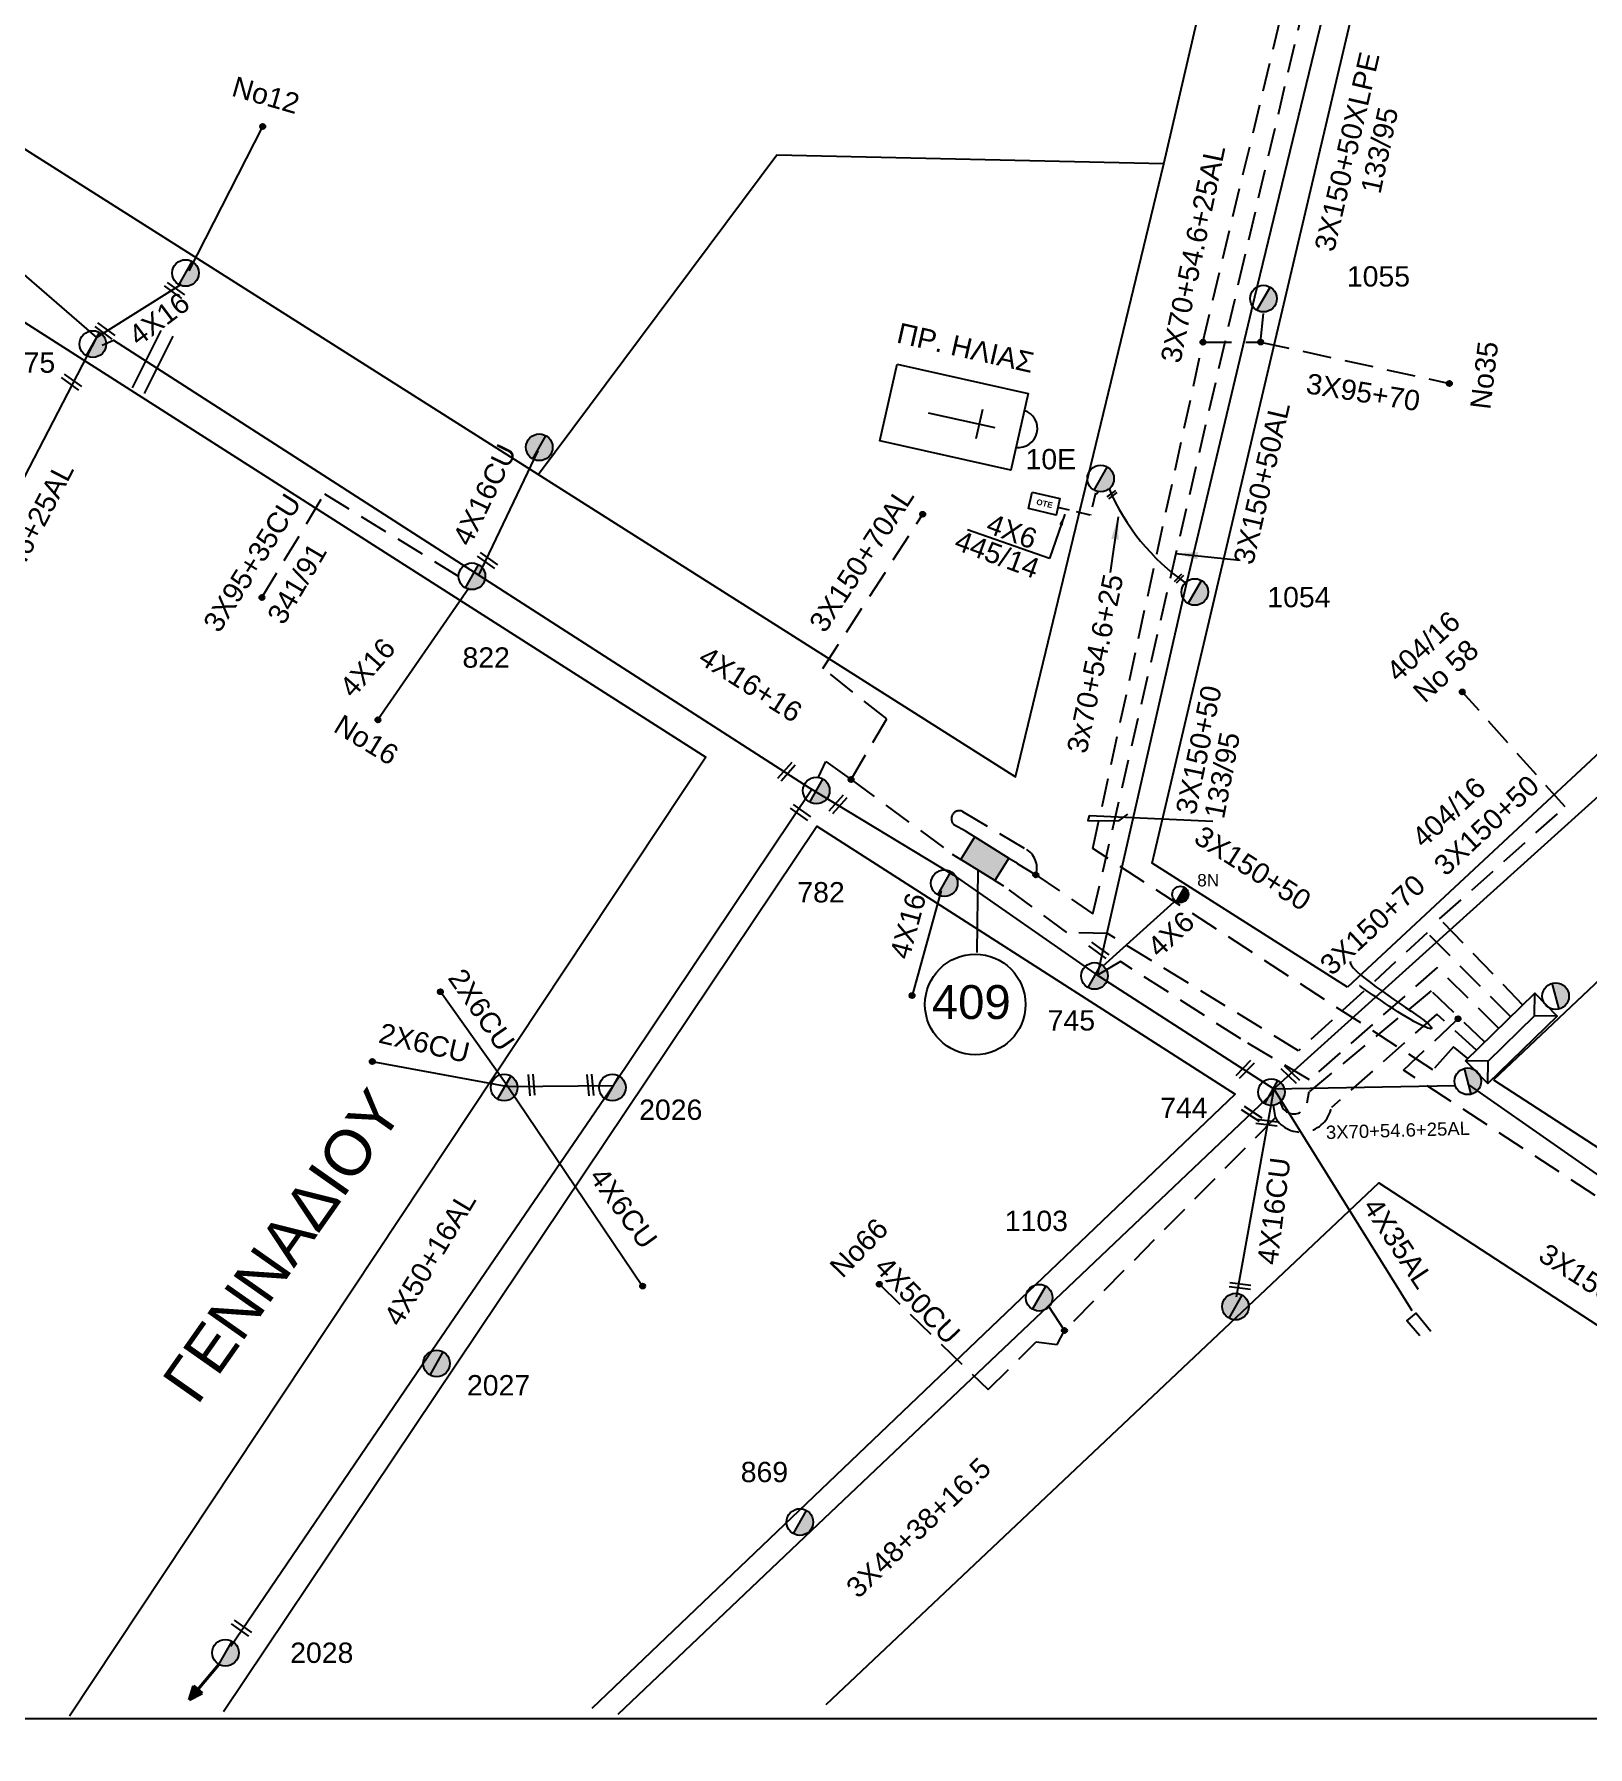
# Model space of a CAD drawing. Header units: millimetres. Extents: x 839 to 3144, y 747 to 1790.
# Drawn here: x 2200.2 to 2337.7, y 761.2 to 912.8 of the extents above; entities that cross this region are included whole.
import ezdxf
from ezdxf.enums import TextEntityAlignment as Align

# ---------------------------------------------------------------- set-up
doc = ezdxf.new("R2010")
doc.units = ezdxf.units.MM
doc.linetypes.add('DASHED', pattern=[19.05, 12.7, -6.35])
for name, color, linetype in [('Link Box 4 Διευθύνσεων', 7, 'Continuous'), ('Pillar OTE', 7, 'Continuous'), ('Γέφυρες Εναερίου Δικτύου', 7, 'DASHED'), ('Γυμνά εναέρια ΧΤ (3Φ)   4x16CU', 7, 'Continuous'), ('Γυμνά εναέρια ΧΤ (3Φ)   4x35AL', 7, 'Continuous'), ('Γυμνά εναέρια ΧΤ και ΦΟΠ (3Φ)   4x16+16AL', 7, 'Continuous'), ('Γυμνά εναέρια ΧΤ και ΦΟΠ (3Φ)   4x50+16AL', 7, 'Continuous'), ('Εναέρια παροχή ΧΤ 4x16', 7, 'SYN_LINE'), ('Επίτονοι', 7, 'Continuous'), ('Επιγραφές - Σχήματα', 7, 'Continuous'), ('Καλώδια ΧΤ   3x150+50AL', 7, 'DASHED'), ('Καλώδια ΧΤ   3x150+50ALXLPE', 7, 'DASHED'), ('Καλώδια ΧΤ   3x150+70AL', 7, 'DASHED'), ('Καλώδια ΧΤ   3x150AL+50CU', 7, 'DASHED'), ('Καλώδια ΧΤ   3x150AL+50XLPE', 7, 'DASHED'), ('Καλώδια ΧΤ   3x48+38+16.5', 7, 'DASHED'), ('Καλώδια ΧΤ   3x95+35CU', 7, 'DASHED'), ('Καλώδια ΧΤ   4x16AL', 7, 'DASHED'), ('Καλώδια ΧΤ   4x50CU', 7, 'DASHED'), ('Μηχανική τομή', 7, 'Continuous'), ('Στύλος Ξύλινος', 7, 'Continuous'), ('Στύλος Ξύλινος @ 1', 7, 'Continuous'), ('Στύλος ΦΜ', 7, 'Continuous'), ('Στύλος ΦΜ @ 1', 7, 'Continuous'), ('Συνδέσεις', 7, 'Continuous'), ('Συνεστραμμένα ΧΤ   3x70+54.6+25AL', 7, 'SYN_LINE'), ('Τομή', 7, 'Continuous'), ('Υποσταθμός εναέριος 2 στύλων', 7, 'Continuous'), ('Υποσταθμός πόλεως', 7, 'Continuous'), ('Υπόβαθρο ΔΕΗ', 7, 'Continuous'), ('Υπόγεια καλώδια Παροχών ΧΤ   4x6', 7, 'DASHED')]:
    doc.layers.add(name, color=color, linetype=linetype)
doc.styles.get("Standard").update_dxf_attribs({"font": 'ARIAL.TTF'})
doc.linetypes.add('SYN_LINE', pattern='A,0.5,-0.0001,["/\\/\\/\\/",Standard,S=0.1,R=0,X=0,Y=-0.05],-0.25', length=0.7501)
doc.dimstyles.new('ISO-25', dxfattribs={"dimtxt": 2.5, "dimasz": 2.5, "dimexe": 1.25, "dimexo": 0.625, "dimtad": 1, "dimtxsty": 'Standard', "dimcen": 2.5, "dimadec": 0, "dimazin": 0, "dimtfac": 1, "dimtmove": 0, "dimatfit": 3, "dimfxl": 1, "dimarcsym": 0})

# ---------------------------------------------------------------- blocks, each defined once
blk = doc.blocks.new('ΥΠΑΡΧΩΝ ΤΣΙΜΕΝΤΕΝΙΟΣ ΣΤΥΛΟΣ')
at = {"layer": 'Στύλος ΦΜ'}
blk.add_hatch(color=7, dxfattribs=at).paths.add_polyline_path([(-1.29, -2.28, 0.574793), (2.62, 0, 0.268822), (1.3, 2.27)])
at = {"layer": 'Στύλος ΦΜ', "color": 7}
blk.add_line((-1.29, -2.28), (1.3, 2.27), dxfattribs=at)
blk.add_circle((0, 0), 2.62, dxfattribs=at)
at = {"layer": 'Στύλος ΦΜ', "flags": 4}
for tag, p in [('ΑΡΙΘΜΟΣ', (-4.68, 8.05)), ('ΤΥΠΟΣ', (-4.91, 3.03))]:
    blk.add_attdef(tag, p, '', height=4, dxfattribs=at)
blk = doc.blocks.new('ΤΟΜΗ')
at = {"layer": 'Τομή', "ltscale": 40}
for p, q in [((-5.68, 0), (5.68, 0)), ((5.68, -2.33), (-5.68, -2.33))]:
    blk.add_line(p, q, dxfattribs=at)
blk = doc.blocks.new('ΕΠΙΤΟΝΟΣ')
at = {"layer": 'Επίτονοι', "lineweight": 40, "ltscale": 40}
blk.add_hatch(color=256, dxfattribs=at).paths.add_polyline_path([(-1.13, 6.47), (0, 9.1), (1.13, 6.47)])
for p, q in [((-1.13, 6.47), (0, 9.1)), ((0, 9.1), (1.13, 6.47)), ((1.13, 6.47), (-1.13, 6.47)), ((-1.13, 6.47), (0, 6.47)), ((0, 6.47), (0, 0))]:
    blk.add_line(p, q, dxfattribs=at)
blk = doc.blocks.new('ΥΠΟΣΤΑΘΜΟΣ ΕΝΑΕΡΙΟΣ ΕΠΙ 2 ΣΤΥΛΩΝ')
at = {"layer": 'Υποσταθμός εναέριος 2 στύλων', "linetype": 'Continuous'}
for points in [[(-11.97, -2.11, 0.574793), (-8.45, -0.07, 0.268822), (-9.64, 1.98)], [(9.68, -2.15, 0.574793), (13.19, -0.1, 0.268822), (12.01, 1.95)]]:
    blk.add_hatch(color=256, dxfattribs=at).paths.add_polyline_path(points)
for p, q in [((-11.97, -2.11), (-9.64, 1.98)), ((9.68, -2.15), (12.01, 1.95))]:
    blk.add_line(p, q, dxfattribs=at)
for centre in [(-10.81, -0.07), (10.84, -0.1)]:
    blk.add_circle(centre, 2.36, dxfattribs=at)
at = {"layer": 'Υποσταθμός πόλεως', "linetype": 'Continuous', "ltscale": 40}
blk.add_lwpolyline([(-8.57, 2.82), (8.57, 2.82), (8.57, -2.82), (-8.57, -2.82)], close=True, dxfattribs=at)
for points in [[(-5.75, 0), (-8.57, 2.82)], [(-8.57, -2.82), (-5.75, 0)], [(-5.75, 0), (5.75, 0)], [(5.75, 0), (8.57, 2.82)], [(8.57, -2.82), (5.75, 0)]]:
    blk.add_lwpolyline(points, dxfattribs=at)
at = {"layer": 'Υποσταθμός εναέριος 2 στύλων', "ltscale": 40, "flags": 1}
for tag, p in [('ΜΕΤΑΣΧΗΜΑΤΙΣΜΟΣ', (14.09, 2.51)), ('ΙΣΧΥΣ', (14.07, -0.28)), ('ΑΡΙΘΜΟΣ', (14.19, -3))]:
    blk.add_attdef(tag, p, '', height=1.8, dxfattribs=at)
blk = doc.blocks.new('LINK BOX 4 ΑΝΑΧΩΡΗΣΕΩΝ')
at = {"layer": 'Link Box 4 Διευθύνσεων', "ltscale": 40}
blk.add_hatch(color=256, dxfattribs=at).paths.add_polyline_path([(-3.54, 0), (-3.54, -4.67), (3.54, -4.67), (3.54, 0)])
for p, q in [((-3.54, 0), (-5.33, 0)), ((5.33, 0), (3.54, 0)), ((-3.54, -4.67), (-5.33, -4.67)), ((5.33, -4.67), (3.54, -4.67))]:
    blk.add_line(p, q, dxfattribs=at)
blk.add_lwpolyline([(-3.54, -4.67), (-3.54, 0), (3.54, 0), (3.54, -4.67)], close=True, dxfattribs=at)
blk = doc.blocks.new('ΜΗΧΑΝΙΚΗ ΤΟΜΗ')
at = {"layer": 'Μηχανική τομή', "ltscale": 40}
for p, q in [((-1.89, 0.78), (1.89, 0.78)), ((1.89, 0), (-1.89, 0))]:
    blk.add_line(p, q, dxfattribs=at)
blk = doc.blocks.new('A$C3F94617C')
at = {"layer": 'Μηχανική τομή', "xscale": 0.5, "yscale": 0.5, "zscale": 0.5}
blk.add_blockref('ΜΗΧΑΝΙΚΗ ΤΟΜΗ', (0.95, 0), dxfattribs=at)
blk = doc.blocks.new('ΥΠΑΡΧΩΝ ΞΥΛΙΝΟΣ ΣΤΥΛΟΣ')
at = {"layer": 'Στύλος Ξύλινος'}
h = blk.add_hatch(color=7, dxfattribs=at)
h.paths.add_polyline_path([(-2.62, 0, 0.270008), (-1.29, -2.28), (1.3, 2.27, 0.576266)])
h.paths.add_polyline_path([(-1.29, -2.28, 0.574793), (2.62, 0, 0.268822), (1.3, 2.27)])
at = {"layer": 'Στύλος Ξύλινος', "color": 7}
blk.add_line((-1.29, -2.28), (1.3, 2.27), dxfattribs=at)
blk.add_circle((0, 0), 2.62, dxfattribs=at)
at = {"layer": 'Στύλος Ξύλινος', "flags": 4}
for tag, p in [('ΑΡΙΘΜΟΣ', (-4.91, 8.6)), ('ΤΥΠΟΣ', (-4.85, 3.39))]:
    blk.add_attdef(tag, p, '', height=4, dxfattribs=at)
blk = doc.blocks.new('_ΣΥΝΔΕΣΗ')
at = {"layer": 'Συνδέσεις', "linetype": 'SYN_LINE', "ltscale": 40}
blk.add_hatch(color=256, dxfattribs=at).paths.add_polyline_path([(0.5, -0.01, 1), (-0.5, -0.01, 1)])
at = {"layer": 'Συνδέσεις'}
blk.add_circle((0, -0.01), 0.5, dxfattribs=at)
blk = doc.blocks.new('PILLAR ΟΤΕ')
at = {"layer": 'Pillar OTE', "ltscale": 40}
blk.add_lwpolyline([(-3.31, 2.02), (3.39, 2.02), (3.39, -1.99), (-3.31, -1.99)], close=True, dxfattribs=at)
at = {"layer": 'Pillar OTE', "insert": (-1.81, 0.71), "char_height": 1.3575, "width": 109.961, "attachment_point": 1}
blk.add_mtext('{\\fArial|b1|i0|c161|p34;OTE}', dxfattribs=at)

msp = doc.modelspace()

# ---------------------------------------------------------------- linework, layer by layer
at = {"layer": 'Γέφυρες Εναερίου Δικτύου', "color": 6, "linetype": 'Continuous', "ltscale": 0.2}
msp.add_lwpolyline([(2309.89, 819.47), (2349.15, 854.84), (2383.87, 903.2)], dxfattribs=at)
at = {"layer": 'Γέφυρες Εναερίου Δικτύου', "color": 30, "ltscale": 0.2}
for points in [[(2303.62, 885.57), (2308.73, 885.58), (2309.03, 888.45)], [(2308.73, 885.58), (2325.44, 881.91)]]:
    msp.add_lwpolyline(points, dxfattribs=at)
at = {"layer": 'Γέφυρες Εναερίου Δικτύου', "color": 85, "ltscale": 0.2}
for points in [[(2269.59, 847.05), (2270.24, 848.46), (2272.48, 846.85), (2281.43, 840.25)], [(2330.86, 825.83), (2323.48, 833.27), (2312.08, 822.84), (2295.18, 833.21), (2291.58, 833.31), (2285.96, 837.45)]]:
    msp.add_lwpolyline(points, dxfattribs=at)
at = {"layer": 'Γέφυρες Εναερίου Δικτύου', "color": 133, "ltscale": 0.2}
msp.add_lwpolyline([(2329.82, 824.82), (2324.34, 830.2), (2313.05, 820.27), (2306.97, 823.89), (2296.32, 830.74), (2294.29, 829.52)], dxfattribs=at)
at = {"layer": 'Γέφυρες Εναερίου Δικτύου', "color": 85, "linetype": 'SYN_LINE', "ltscale": 10}
for points in [[(2242.1, 819.67), (2236.14, 828.07)], [(2242.1, 819.67), (2251.42, 819.77)]]:
    msp.add_lwpolyline(points, dxfattribs=at)
at = {"layer": 'Γέφυρες Εναερίου Δικτύου', "color": 2, "ltscale": 0.2}
msp.add_lwpolyline([(2328.56, 823.59), (2323.82, 828.15), (2313, 819.2), (2312.81, 818.19, -0.93785), (2310.5, 818.48)], format="xyb", dxfattribs=at)
at = {"layer": 'Γέφυρες Εναερίου Δικτύου', "color": 151, "ltscale": 0.2}
msp.add_lwpolyline([(2327.84, 822.9), (2324.32, 826.08), (2314.99, 817.81), (2314.99, 817.81, -0.682677), (2310.03, 816.92)], format="xyb", dxfattribs=at)
at = {"layer": 'Γέφυρες Εναερίου Δικτύου', "color": 85, "linetype": 'SYN_LINE', "ltscale": 15}
for points in [[(2230.1, 821.89), (2242.1, 819.67)], [(2242.1, 819.67), (2254.02, 802.01)]]:
    msp.add_lwpolyline(points, dxfattribs=at)
at = {"layer": 'Γέφυρες Εναερίου Δικτύου', "color": 6, "linetype": 'SYN_LINE', "ltscale": 15}
msp.add_lwpolyline([(2309.89, 819.47), (2325.95, 819.76)], dxfattribs=at)
at = {"layer": 'Γέφυρες Εναερίου Δικτύου', "color": 151, "ltscale": 0.2}
msp.add_lwpolyline([(2310.03, 816.92), (2291.38, 798.08)], dxfattribs=at)
at = {"layer": 'Γυμνά εναέρια ΧΤ (3Φ)   4x16CU', "color": 2, "linetype": 'SYN_LINE', "ltscale": 15}
msp.add_lwpolyline([(2239.53, 864.94), (2244.79, 875.95)], dxfattribs=at)
at = {"layer": 'Γυμνά εναέρια ΧΤ (3Φ)   4x16CU', "color": 2, "ltscale": 0.2}
msp.add_lwpolyline([(2309.89, 819.47), (2306.56, 801.02)], dxfattribs=at)
at = {"layer": 'Γυμνά εναέρια ΧΤ (3Φ)   4x35AL', "color": 2, "linetype": 'SYN_LINE', "ltscale": 20}
msp.add_lwpolyline([(2309.89, 819.47), (2322.1, 799.86)], dxfattribs=at)
at = {"layer": 'Γυμνά εναέρια ΧΤ και ΦΟΠ (3Φ)   4x16+16AL', "color": 2, "ltscale": 0.2}
msp.add_lwpolyline([(2206.18, 885.3), (2207.2, 885.74), (2239.19, 865.16), (2268.75, 846.14), (2281.52, 838.4), (2294.04, 829.68), (2309.89, 819.47)], dxfattribs=at)
at = {"layer": 'Γυμνά εναέρια ΧΤ και ΦΟΠ (3Φ)   4x50+16AL', "color": 85, "ltscale": 0.2}
msp.add_lwpolyline([(2217.59, 770.12), (2235, 795.77), (2251.42, 819.77), (2269.01, 845.99)], dxfattribs=at)
at = {"layer": 'Εναέρια παροχή ΧΤ 4x16', "color": 2, "linetype": 'SYN_LINE', "ltscale": 10}
msp.add_line((2294.76, 830.34), (2301.07, 836.03), dxfattribs=at)
at = {"layer": 'Εναέρια παροχή ΧΤ 4x16', "color": 85, "ltscale": 15}
msp.add_lwpolyline([(2213.9, 891.88), (2220.41, 904.66)], dxfattribs=at)
at = {"layer": 'Εναέρια παροχή ΧΤ 4x16', "color": 85, "ltscale": 20}
msp.add_lwpolyline([(2205.7, 885.97), (2213.21, 890.71)], dxfattribs=at)
at = {"layer": 'Εναέρια παροχή ΧΤ 4x16', "color": 2, "linetype": 'SYN_LINE', "ltscale": 15}
msp.add_lwpolyline([(2238.65, 863.78), (2230.6, 852.14)], dxfattribs=at)
at = {"layer": 'Επιγραφές - Σχήματα', "linetype": 'Continuous', "ltscale": 0.2}
for p, q in [((2285.24, 877.98), (2279.34, 879.29)), ((2284.1, 879.6), (2283.52, 877.02)), ((2283.7, 838.85), (2283.61, 831.54))]:
    msp.add_line(p, q, dxfattribs=at)
at = {"layer": 'Επιγραφές - Σχήματα', "color": 151, "ltscale": 0.2}
msp.add_line((2310.03, 816.92), (2309.86, 818.01), dxfattribs=at)
at = {"layer": 'Επιγραφές - Σχήματα'}
msp.add_lwpolyline([(875.79, 1777.39), (2904.25, 1777.39), (2904.25, 763.69), (875.79, 763.69)], close=True, dxfattribs=at)
at = {"layer": 'Επιγραφές - Σχήματα', "linetype": 'Continuous', "ltscale": 0.2}
msp.add_lwpolyline([(2276.56, 883.61), (2288.14, 881.01), (2286.62, 874.23), (2275.03, 876.83)], close=True, dxfattribs=at)
for points in [[(2304.51, 843.13), (2293.55, 843.65), (2293.42, 843.22), (2296.19, 843.19), (2296.96, 843.78)], [(2322.81, 797.6), (2321.66, 798.92), (2322.48, 799.6), (2323.79, 798.03)]]:
    msp.add_lwpolyline(points, dxfattribs=at)
msp.add_circle((2283.47, 826.94), 4.45, dxfattribs=at)
msp.add_arc((2287.29, 877.92), 1.68, 262.5218, 72.1745, dxfattribs=at)
at = {"layer": 'Καλώδια ΧΤ   3x150+50AL', "color": 30, "ltscale": 0.2}
msp.add_lwpolyline([(2327.07, 822.14), (2325.8, 823.19), (2323.97, 821.14), (2293.88, 840.73), (2303.62, 885.57), (2314.34, 930.37), (2318.56, 929.79), (2319, 932.7)], dxfattribs=at)
at = {"layer": 'Καλώδια ΧΤ   3x150+50AL', "color": 2, "ltscale": 0.2}
msp.add_lwpolyline([(2458.87, 808.06), (2459.72, 805.63), (2422.58, 791.97), (2414.79, 789.19), (2414.63, 788.58, -0.886478), (2410.61, 789.13), (2405.33, 787.46), (2404.84, 786.18, -0.665936), (2401.42, 786.07), (2387.39, 780.69, -0.200414), (2381.56, 780.87), (2379.83, 782.97), (2321.37, 821.11), (2326.2, 825.67)], format="xyb", dxfattribs=at)
at = {"layer": 'Καλώδια ΧΤ   3x150+70AL', "color": 85, "ltscale": 0.2}
msp.add_lwpolyline([(2272.48, 846.85), (2275.63, 852.22), (2269.99, 856.69), (2278.82, 870.33)], dxfattribs=at)
at = {"layer": 'Καλώδια ΧΤ   3x150AL+50CU', "color": 85, "ltscale": 0.2}
msp.add_lwpolyline([(2287.19, 839.43), (2288.83, 838.42), (2293.89, 834.97), (2306.81, 890.92), (2317.06, 934.56)], dxfattribs=at)
at = {"layer": 'Καλώδια ΧΤ   3x150AL+50CU', "linetype": 'DASHED', "ltscale": 0.2}
msp.add_lwpolyline([(2293.15, 872.42), (2292.68, 870.48)], dxfattribs=at)
at = {"layer": 'Καλώδια ΧΤ   3x150AL+50CU', "color": 85, "ltscale": 0.2}
msp.add_lwpolyline([(2282.66, 842.24), (2281.58, 842.85, -0.84213), (2282.35, 844.03), (2287.9, 840.73, -0.363447), (2288.83, 838.42, -5.820475)], format="xyb", dxfattribs=at)
at = {"layer": 'Καλώδια ΧΤ   3x150AL+50XLPE', "color": 5, "linetype": 'DASHED', "ltscale": 0.2}
msp.add_lwpolyline([(2331.95, 826.89), (2324.57, 834.52), (2335.67, 844.42), (2326.58, 854.61)], dxfattribs=at)
at = {"layer": 'Καλώδια ΧΤ   3x48+38+16.5', "color": 151, "linetype": 'Continuous', "ltscale": 0.2}
msp.add_lwpolyline([(2251.87, 764.12), (2268.96, 780.37), (2289.96, 800.26), (2309.82, 819.11)], dxfattribs=at)
at = {"layer": 'Καλώδια ΧΤ   3x95+35CU', "color": 2, "ltscale": 0.2}
msp.add_lwpolyline([(2220.33, 862.97), (2225.87, 872.14), (2238.28, 864.51)], dxfattribs=at)
at = {"layer": 'Καλώδια ΧΤ   4x16AL', "color": 7, "linetype": 'SYN_LINE', "ltscale": 10}
msp.add_line((2280.45, 837.02), (2277.87, 827.73), dxfattribs=at)
at = {"layer": 'Καλώδια ΧΤ   4x50CU', "color": 151, "ltscale": 0.2}
msp.add_lwpolyline([(2274.98, 802.17), (2284.61, 792.85), (2288.87, 797.07), (2290.72, 796.85), (2291.38, 798.08), (2289.92, 800.32)], dxfattribs=at)
at = {"layer": 'Συνεστραμμένα ΧΤ   3x70+54.6+25AL', "color": 133, "ltscale": 20}
msp.add_lwpolyline([(2294.29, 829.52), (2302.22, 864.41), (2308.21, 889.59), (2318.57, 932.3), (2328.38, 974.38), (2333, 994.19), (2338.71, 1017.06), (2345.58, 1047.25)], dxfattribs=at)
at = {"layer": 'Συνεστραμμένα ΧΤ   3x70+54.6+25AL', "color": 85, "ltscale": 20}
msp.add_lwpolyline([(2180, 908.22), (2205.7, 885.97), (2195.41, 866.2)], dxfattribs=at)
at = {"layer": 'Συνεστραμμένα ΧΤ   3x70+54.6+25AL', "color": 1, "ltscale": 20}
msp.add_lwpolyline([(2327.19, 819.79), (2351.52, 802.8), (2351.52, 802.8), (2381.87, 783.84), (2394.27, 772.71), (2376.47, 761.23)], dxfattribs=at)
at = {"layer": 'Συνεστραμμένα ΧΤ   3x70+54.6+25AL', "color": 133, "linetype": 'SYN_LINE', "ltscale": 10}
msp.add_arc((2313.39, 880.34), 19.67, 203.2339, 234.8114, dxfattribs=at)
at = {"layer": 'Υπόβαθρο ΔΕΗ'}
for points in [[(2316.43, 828.48), (2299.13, 839.46), (2316.64, 913.86), (2341.49, 1018.78), (2355.3, 1079.36), (2413.77, 1084.85), (2482.99, 1092.53), (2498.16, 1083.75), (2456.16, 1017.18), (2393.75, 922.22), (2353.85, 863.34), (2316.43, 828.48)], [(2300.15, 901.35), (2323.77, 1003.03), (2302.62, 1007.95)], [(2110.12, 764.14), (2062.72, 800.9), (2103.32, 889.71), (2133.48, 956.79), (2141.86, 953.45), (2161.51, 923.18), (2191.33, 892.41), (2259.62, 848.82), (2203.29, 763.95)], [(2171.91, 931.43), (2197.96, 903.54), (2287.02, 847.1), (2300.15, 901.35), (2265.91, 902.13), (2244.82, 873.84)], [(2329.35, 820.26), (2387.14, 782.75), (2472.21, 814.65), (2476.88, 822.06), (2379.67, 874.79), (2367.18, 856), (2329.35, 820.26)], [(2290.03, 866.43), (2282.78, 868.96)], [(2216.92, 764.36), (2269.45, 842.72), (2306.48, 819), (2249.53, 764.62)], [(2270.26, 764.97), (2319.18, 811.14), (2366.26, 780.5), (2367.49, 771.92), (2356.3, 764.63)]]:
    msp.add_lwpolyline(points, dxfattribs=at)
msp.add_open_spline([(2316.67, 830.75), (2316.33, 830.04), (2325.66, 824.24), (2322.81, 824.74), (2317.48, 828.62), (2317.48, 828.59)], degree=3, dxfattribs=at)
at = {"layer": 'Υπόγεια καλώδια Παροχών ΧΤ   4x6', "color": 133, "linetype": 'DASHED', "ltscale": 0.1}
msp.add_lwpolyline([(2294.29, 872.35, -0.961345), (2294.12, 872.19), (2293.65, 870.25), (2290.78, 870.94)], format="xyb", dxfattribs=at)

# ---------------------------------------------------------------- block references
at = {"layer": 'Link Box 4 Διευθύνσεων', "xscale": 0.4999999999998722, "yscale": 0.4999999999998722, "zscale": 0.4999999999998722, "rotation": 148.2216736542355}
msp.add_blockref('LINK BOX 4 ΑΝΑΧΩΡΗΣΕΩΝ', (2283.7, 838.85), dxfattribs=at)
at = {"layer": 'Pillar OTE', "xscale": 0.3750000000000001, "yscale": 0.3750000000000001, "zscale": 0.3750000000000001, "rotation": 346.8498585580913}
msp.add_blockref('PILLAR ΟΤΕ', (2289.55, 871.28), dxfattribs=at)
at = {"layer": 'Επίτονοι', "xscale": 0.4500000000001635, "yscale": 0.4500000000001635, "zscale": 0.4500000000001635, "rotation": 140.0568112729553}
msp.add_blockref('ΕΠΙΤΟΝΟΣ', (2216.52, 768.52), dxfattribs=at)
at = {"layer": 'Επιγραφές - Σχήματα', "ltscale": 0.2}
for p, rotation in [((2213.47, 889.75), 144.2194976837732), ((2207.32, 886.16), 144.2194976837732), ((2204.35, 881.64), 144.2194976837732), ((2241.19, 865.84), 144.2194976837733), ((2266.28, 846.7), 48.31071796599925), ((2268.88, 843.53), 144.2194976837733), ((2270.84, 843.81), 48.31071796599925), ((2295.3, 831.33), 144.2194976837733), ((2307.87, 822.02), 226.0638557664168), ((2244.46, 818.89), 94.76583594907352), ((2249.67, 818.87), 94.7658359490735), ((2312.18, 820.22), 136.0909168360137), ((2308.84, 816.89), 146.3936756037308), ((2310.24, 816.56), 172.9473846930753), ((2307.87, 802.09), 172.9473846930753), ((2219.4, 771.33), 144.2194976837732)]:
    msp.add_blockref('A$C3F94617C', p, dxfattribs=dict(at, rotation=rotation))
at = {"layer": 'Μηχανική τομή', "xscale": 0.2499999999999681, "yscale": 0.2499999999999681, "zscale": 0.2499999999999681}
for p, rotation in [((2295.63, 871.99), 36.11407878704492), ((2301.57, 864.58), 46.16759465312376)]:
    msp.add_blockref('ΜΗΧΑΝΙΚΗ ΤΟΜΗ', p, dxfattribs=dict(at, rotation=rotation))
at = {"layer": 'Στύλος Ξύλινος @ 1', "ltscale": 40, "xscale": 0.4499999999998181, "yscale": 0.4499999999998181, "zscale": 0.4499999999998181}
for p in [(2244.88, 876.26), (2306.51, 800.19)]:
    msp.add_blockref('ΥΠΑΡΧΩΝ ΞΥΛΙΝΟΣ ΣΤΥΛΟΣ', p, dxfattribs=at)
at = {"layer": 'Στύλος Ξύλινος @ 1', "ltscale": 40}
ref = msp.add_blockref('ΥΠΑΡΧΩΝ ΞΥΛΙΝΟΣ ΣΤΥΛΟΣ', (2235.79, 795.16), dxfattribs=dict(at, xscale=0.4499999999998181, yscale=0.4499999999998181, zscale=0.4499999999998181))
ref.add_attrib('ΑΡΙΘΜΟΣ', '2027', (2238.48, 792.33), dxfattribs={"layer": 'Στύλος Ξύλινος', "height": 1.8, "flags": 4})
at = {"layer": 'Στύλος ΦΜ @ 1', "ltscale": 40, "xscale": 0.4499999999998181, "yscale": 0.4499999999998181, "zscale": 0.4499999999998181}
for p in [(2213.57, 891.69), (2280.73, 837.67), (2241.77, 819.58)]:
    msp.add_blockref('ΥΠΑΡΧΩΝ ΤΣΙΜΕΝΤΕΝΙΟΣ ΣΤΥΛΟΣ', p, dxfattribs=at)
at = {"layer": 'Στύλος ΦΜ @ 1', "ltscale": 40}
ref = msp.add_blockref('ΥΠΑΡΧΩΝ ΤΣΙΜΕΝΤΕΝΙΟΣ ΣΤΥΛΟΣ', (2308.98, 889.42), dxfattribs=dict(at, xscale=0.4499999999998181, yscale=0.4499999999998181, zscale=0.4499999999998181))
ref.add_attrib('ΤΥΠΟΣ', '1055', (2316.36, 890.49), dxfattribs={"layer": 'Στύλος ΦΜ', "height": 1.8, "flags": 4})
ref = msp.add_blockref('ΥΠΑΡΧΩΝ ΤΣΙΜΕΝΤΕΝΙΟΣ ΣΤΥΛΟΣ', (2205.37, 885.4), dxfattribs=dict(at, xscale=0.4499999999998181, yscale=0.4499999999998181, zscale=0.4499999999998181))
ref.add_attrib('ΤΥΠΟΣ', '875', (2197.84, 882.86), dxfattribs={"layer": 'Στύλος ΦΜ', "height": 1.8, "flags": 4})
ref = msp.add_blockref('ΥΠΑΡΧΩΝ ΤΣΙΜΕΝΤΕΝΙΟΣ ΣΤΥΛΟΣ', (2294.57, 873.49), dxfattribs=dict(at, xscale=0.4499999999998181, yscale=0.4499999999998181, zscale=0.4499999999998181))
ref.add_attrib('ΤΥΠΟΣ', '10E', (2287.92, 874.31), dxfattribs={"layer": 'Στύλος ΦΜ', "height": 1.8, "flags": 4})
ref = msp.add_blockref('ΥΠΑΡΧΩΝ ΤΣΙΜΕΝΤΕΝΙΟΣ ΣΤΥΛΟΣ', (2238.92, 864.84), dxfattribs=dict(at, xscale=0.4499999999998181, yscale=0.4499999999998181, zscale=0.4499999999998181))
ref.add_attrib('ΤΥΠΟΣ', '822', (2238.08, 856.75), dxfattribs={"layer": 'Στύλος ΦΜ', "height": 1.8, "flags": 4})
ref = msp.add_blockref('ΥΠΑΡΧΩΝ ΤΣΙΜΕΝΤΕΝΙΟΣ ΣΤΥΛΟΣ', (2302.9, 863.45), dxfattribs=dict(at, xscale=0.4499999999998181, yscale=0.4499999999998181, zscale=0.4499999999998181))
ref.add_attrib('ΤΥΠΟΣ', '1054', (2309.32, 862.1), dxfattribs={"layer": 'Στύλος ΦΜ', "height": 1.8, "flags": 4})
ref = msp.add_blockref('ΥΠΑΡΧΩΝ ΤΣΙΜΕΝΤΕΝΙΟΣ ΣΤΥΛΟΣ', (2269.4, 845.87), dxfattribs=dict(at, xscale=0.4499999999998181, yscale=0.4499999999998181, zscale=0.4499999999998181))
ref.add_attrib('ΤΥΠΟΣ', '782', (2267.72, 835.97), dxfattribs={"layer": 'Στύλος ΦΜ', "height": 1.8, "flags": 4})
ref = msp.add_blockref('ΥΠΑΡΧΩΝ ΤΣΙΜΕΝΤΕΝΙΟΣ ΣΤΥΛΟΣ', (2301.62, 836.68), dxfattribs=dict(at, xscale=0.2733016589430551, yscale=0.2733016589430551, zscale=0.2733016589430551))
ref.add_attrib('ΤΥΠΟΣ', '8N', (2303.11, 837.39), dxfattribs={"layer": 'Στύλος ΦΜ', "height": 1.093, "flags": 4})
ref = msp.add_blockref('ΥΠΑΡΧΩΝ ΤΣΙΜΕΝΤΕΝΙΟΣ ΣΤΥΛΟΣ', (2294.03, 829.46), dxfattribs=dict(at, xscale=0.4499999999998181, yscale=0.4499999999998181, zscale=0.4499999999998181))
ref.add_attrib('ΤΥΠΟΣ', '745', (2289.88, 824.63), dxfattribs={"layer": 'Στύλος ΦΜ', "height": 1.8, "flags": 4})
ref = msp.add_blockref('ΥΠΑΡΧΩΝ ΤΣΙΜΕΝΤΕΝΙΟΣ ΣΤΥΛΟΣ', (2251.35, 819.58), dxfattribs=dict(at, xscale=0.4499999999998181, yscale=0.4499999999998181, zscale=0.4499999999998181))
ref.add_attrib('ΤΥΠΟΣ', '2026', (2253.72, 816.72), dxfattribs={"layer": 'Στύλος ΦΜ', "height": 1.8, "flags": 4})
ref = msp.add_blockref('ΥΠΑΡΧΩΝ ΤΣΙΜΕΝΤΕΝΙΟΣ ΣΤΥΛΟΣ', (2309.68, 819.18), dxfattribs=dict(at, xscale=0.4499999999998181, yscale=0.4499999999998181, zscale=0.4499999999998181))
ref.add_attrib('ΤΥΠΟΣ', '744', (2299.84, 816.89), dxfattribs={"layer": 'Στύλος ΦΜ', "height": 1.8, "flags": 4})
ref = msp.add_blockref('ΥΠΑΡΧΩΝ ΤΣΙΜΕΝΤΕΝΙΟΣ ΣΤΥΛΟΣ', (2289.13, 800.98), dxfattribs=dict(at, xscale=0.4499999999998181, yscale=0.4499999999998181, zscale=0.4499999999998181))
ref.add_attrib('ΤΥΠΟΣ', '1103', (2286.08, 806.88), dxfattribs={"layer": 'Στύλος ΦΜ', "height": 1.8, "flags": 4})
ref = msp.add_blockref('ΥΠΑΡΧΩΝ ΤΣΙΜΕΝΤΕΝΙΟΣ ΣΤΥΛΟΣ', (2267.95, 781.12), dxfattribs=dict(at, xscale=0.4499999999998181, yscale=0.4499999999998181, zscale=0.4499999999998181))
ref.add_attrib('ΤΥΠΟΣ', '869', (2262.71, 784.65), dxfattribs={"layer": 'Στύλος ΦΜ', "height": 1.8, "flags": 4})
ref = msp.add_blockref('ΥΠΑΡΧΩΝ ΤΣΙΜΕΝΤΕΝΙΟΣ ΣΤΥΛΟΣ', (2217.1, 769.55), dxfattribs=dict(at, xscale=0.4499999999998181, yscale=0.4499999999998181, zscale=0.4499999999998181))
ref.add_attrib('ΤΥΠΟΣ', '2028', (2222.83, 768.65), dxfattribs={"layer": 'Στύλος ΦΜ', "height": 1.8, "flags": 4})
at = {"layer": 'Συνδέσεις', "xscale": 0.4500000000000455, "yscale": 0.4500000000000455, "zscale": 0.4500000000000455}
for p in [(2220.4, 904.66), (2303.62, 885.57), (2308.73, 885.58), (2325.44, 881.91), (2278.82, 870.34), (2220.33, 862.97), (2326.58, 854.61), (2230.6, 852.14), (2272.48, 846.86), (2288.83, 838.42), (2236.13, 828.07), (2277.88, 827.73), (2326.2, 825.68), (2230.1, 821.89), (2254.02, 802.01), (2274.97, 802.17), (2291.37, 798.08)]:
    msp.add_blockref('_ΣΥΝΔΕΣΗ', p, dxfattribs=at)
at = {"layer": 'Τομή', "xscale": 0.4999999999999821, "yscale": 0.4999999999999821, "zscale": 0.4999999999999821, "rotation": 63.41318612950089}
msp.add_blockref('ΤΟΜΗ', (2210.13, 884.07), dxfattribs=at)
at = {"layer": 'Υποσταθμός εναέριος 2 στύλων', "xscale": 0.4999999999999525, "yscale": 0.4999999999999525, "zscale": 0.4999999999999525, "rotation": 44.2215292624949}
msp.add_blockref('ΥΠΟΣΤΑΘΜΟΣ ΕΝΑΕΡΙΟΣ ΕΠΙ 2 ΣΤΥΛΩΝ', (2330.92, 823.93), dxfattribs=at)

# ---------------------------------------------------------------- texts
at = {"layer": 'Γέφυρες Εναερίου Δικτύου', "ltscale": 0.2}
for s, rotation, p in [('3X95+70', 350.8331, (2317.81, 881.14)), ('2X6CU', 304.7349, (2239.77, 826.47)), ('2X6CU', 346.8872, (2234.71, 823.54)), ('4X6CU', 306.115, (2252.34, 808.93))]:
    msp.add_text(s, height=1.8, rotation=rotation, dxfattribs=at).set_placement(p, align=Align.MIDDLE)
at = {"layer": 'Γυμνά εναέρια ΧΤ (3Φ)   4x16CU', "ltscale": 0.2}
for rotation, p in [(64.1122, (2240.02, 872.06)), (82.8682, (2309.9, 808.65))]:
    msp.add_text('4X16CU', height=1.8, rotation=rotation, dxfattribs=at).set_placement(p, align=Align.MIDDLE)
at = {"layer": 'Γυμνά εναέρια ΧΤ (3Φ)   4x35AL', "ltscale": 0.2}
msp.add_text('4X35AL', height=1.8, rotation=303.3914, dxfattribs=at).set_placement((2320.93, 805.82), align=Align.MIDDLE)
at = {"layer": 'Γυμνά εναέρια ΧΤ και ΦΟΠ (3Φ)   4x16+16AL', "ltscale": 0.2}
msp.add_text('4X16+16', height=1.8, rotation=327.5655, dxfattribs=at).set_placement((2263.59, 855.29), align=Align.MIDDLE)
at = {"layer": 'Γυμνά εναέρια ΧΤ και ΦΟΠ (3Φ)   4x50+16AL', "ltscale": 0.2}
msp.add_text('4X50+16AL', height=1.8, rotation=59.0122, dxfattribs=at).set_placement((2235.19, 804.44), align=Align.MIDDLE)
at = {"layer": 'Εναέρια παροχή ΧΤ 4x16', "ltscale": 20}
for rotation, p in [(36.7615, (2211.22, 887.63)), (48.4765, (2229.66, 856.77))]:
    msp.add_text('4X16', height=1.8, rotation=rotation, dxfattribs=at).set_placement(p, align=Align.MIDDLE)
at = {"layer": 'Επιγραφές - Σχήματα', "ltscale": 0.2, "attachment_point": 1}
for s, insert, char_height, width, rotation in [('Νο12', (2218.04, 909.13), 1.8, 9.756, 343.9929), ('\\pt7.2;133/95', (2317.56, 898.98), 1.8, 9.756, 77.9693), ('ΠΡ. ΗΛΙΑΣ', (2276.81, 887.31), 1.8, 12.0965, 347.2386), ('\\pt7.2;Νο35', (2327.26, 879.76), 1.8, 9.756, 83.0842), ('341/91', (2220.7, 861.35), 1.8, 9.756, 59.5294), ('404/16', (2319.67, 856.72), 1.8, 9.756, 42.5799), ('\\pt7.2;Νο 58', (2322.03, 854.87), 1.8, 9.756, 42.5799), ('Νο16', (2227.48, 852.7), 1.8, 9.756, 328.6425), ('133/95', (2303.71, 843.62), 1.8, 9.756, 79.1744), ('404/16', (2321.93, 842.02), 1.8, 9.756, 42.5799), ('4X6', (2298.52, 832.32), 1.8, 9.756, 42.5799), ('ΓΕΝΝΑΔΙΟΥ', (2211.33, 793.66), 4, 54.9499, 54.9037), ('Νο66', (2270.42, 803.88), 1.8, 9.756, 45.7783)]:
    msp.add_mtext(s, dxfattribs=dict(at, insert=insert, char_height=char_height, width=width, rotation=rotation))
at = {"layer": 'Επιγραφές - Σχήματα', "linetype": 'Continuous', "ltscale": 0.2, "insert": (2279.62, 828.65), "char_height": 3, "width": 7.1167, "attachment_point": 1}
msp.add_mtext('409', dxfattribs=at)
at = {"layer": 'Καλώδια ΧΤ   3x150+50AL', "ltscale": 0.2}
for s, rotation, p in [('3X150+50AL', 76.9525, (2308.82, 873.09)), ('3X150+50', 78.2667, (2303.24, 849.48)), ('3X150+50', 327.4507, (2308.04, 839)), ('3X150+50AL', 327.4507, (2339.82, 801.2))]:
    msp.add_text(s, height=1.8, rotation=rotation, dxfattribs=at).set_placement(p, align=Align.MIDDLE)
at = {"layer": 'Καλώδια ΧΤ   3x150+50ALXLPE', "ltscale": 0.2}
msp.add_text('3X150+50XLPE', height=1.8, rotation=76.9525, dxfattribs=at).set_placement((2316.37, 902.43), align=Align.MIDDLE)
at = {"layer": 'Καλώδια ΧΤ   3x150+70AL', "ltscale": 0.2}
for s, rotation, p in [('3X150+70AL', 56.8638, (2273.4, 866.34)), ('3X150+50', 42.9921, (2328.71, 842.8)), ('3X150+70', 42.9921, (2318.63, 834))]:
    msp.add_text(s, height=1.8, rotation=rotation, dxfattribs=at).set_placement(p, align=Align.MIDDLE)
at = {"layer": 'Καλώδια ΧΤ   3x48+38+16.5', "ltscale": 0.2}
msp.add_text('3X48+38+16.5', height=1.8, rotation=43.8154, dxfattribs=at).set_placement((2278.44, 780.63), align=Align.MIDDLE)
at = {"layer": 'Καλώδια ΧΤ   3x95+35CU', "ltscale": 0.2}
msp.add_text('3X95+35CU', height=1.8, rotation=57.7466, dxfattribs=at).set_placement((2219.46, 866.04), align=Align.MIDDLE)
at = {"layer": 'Καλώδια ΧΤ   4x16AL', "ltscale": 0.2, "char_height": 1.8, "width": 9.756, "attachment_point": 1}
for s, insert, rotation in [('445/14', (2282.12, 868.96), 339.6286), ('4Χ6', (2284.93, 870.45), 339.6286), ('4Χ16', (2275.87, 831.3), 74.8257)]:
    msp.add_mtext(s, dxfattribs=dict(at, insert=insert, rotation=rotation))
at = {"layer": 'Καλώδια ΧΤ   4x50CU', "ltscale": 0.2}
msp.add_text('4X50CU', height=1.8, rotation=313.7153, dxfattribs=at).set_placement((2278.37, 800.76), align=Align.MIDDLE)
at = {"layer": 'Συνεστραμμένα ΧΤ   3x70+54.6+25AL', "ltscale": 20}
for s, height, rotation, p in [('3X70+54.6+25AL', 1.8, 78.2084, (2302.73, 893.38)), ('3X70+54.6+25AL', 1.8, 62.5701, (2198.44, 866.04)), ('3x70+54.6+25', 1.8, 78.2084, (2294.07, 857.11)), ('3X70+54.6+25AL', 1.1727, 1.6761, (2320.88, 815.8))]:
    msp.add_text(s, height=height, rotation=rotation, dxfattribs=at).set_placement(p, align=Align.MIDDLE)

# ---------------------------------------------------------------- leaders
at = {"layer": 'Επιγραφές - Σχήματα', "ltscale": 40}
for points, override in [([(2291.39, 870.33), (2290.03, 866.43)], {"dimasz": 1, "dimtad": 0}), ([(2296.12, 870.09), (2295.4, 865.19)], {"dimasz": 2, "dimtad": 0}), ([(2301.18, 866.87), (2306.91, 866.26)], {"dimasz": 2, "dimtad": 0})]:
    msp.add_leader(points, dimstyle='ISO-25', override=override, dxfattribs=at)

doc.saveas('drawing.dxf')
